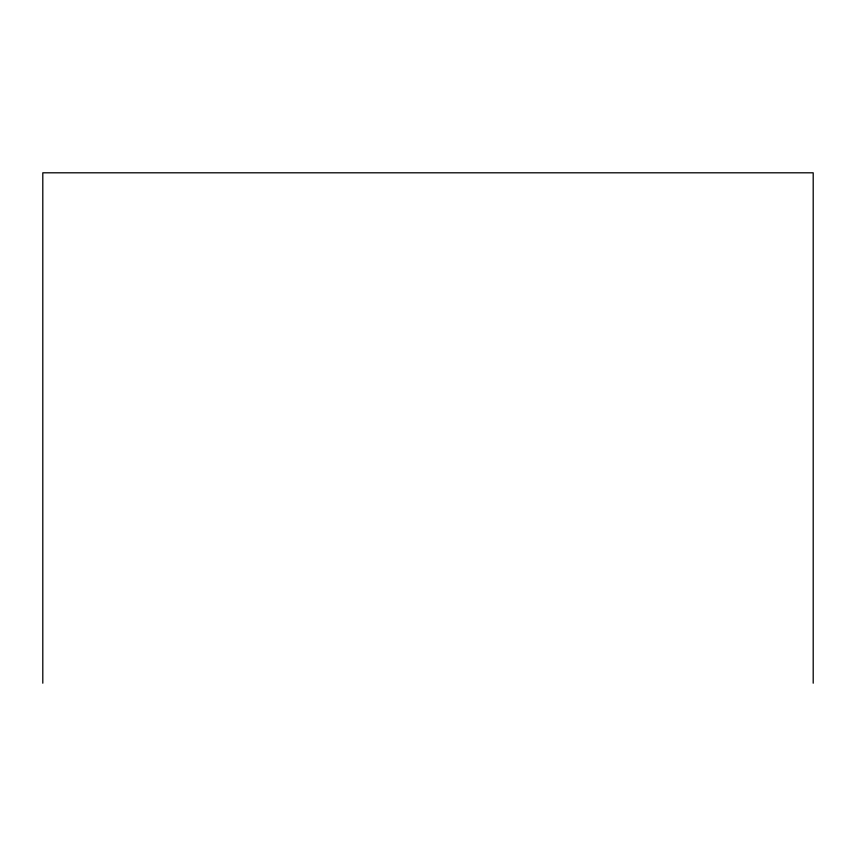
<?xml version="1.0" encoding="UTF-8"?>
<svg xmlns="http://www.w3.org/2000/svg" width="856" height="856" viewBox="0 0 856 856"><rect width="100%" height="100%" fill="white"/><g stroke="black" fill="none" stroke-linecap="round" stroke-linejoin="round"><path stroke-width="1.28" d="M813.2 683.195L813.2 172.805L42.8 172.805L42.8 683.195"/></g></svg>
